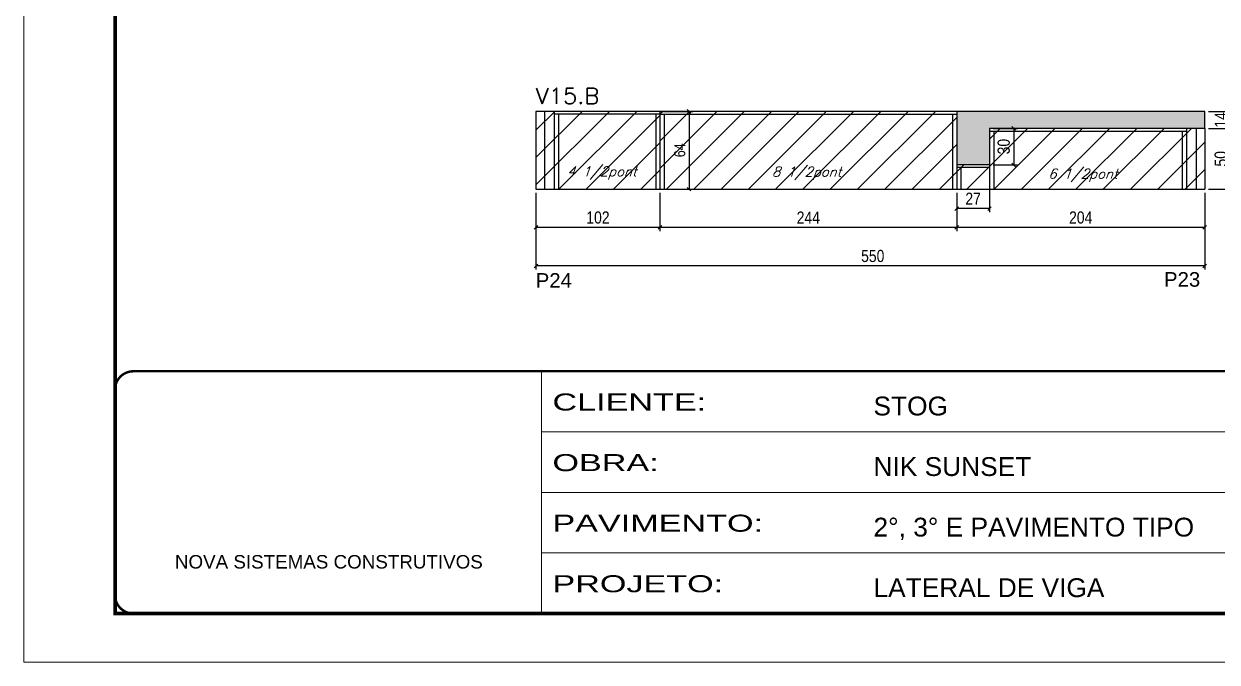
# Model space of a CAD drawing. Extents: x -10448 to -1189, y -11772 to 17235.
# Drawn here: x -10448 to -9467, y 3160 to 3685 of the extents above; entities that cross this region are included whole.
import ezdxf

# ---------------------------------------------------------------- set-up
doc = ezdxf.new("R2010")
doc.units = 0
doc.linetypes.add('CONTINUO', pattern=[0])
doc.linetypes.add('DASHED', pattern=[0.75, 0.5, -0.25])
for name, color, linetype in [('5', 5, 'Continuous'), ('COTA', 241, 'Continuous'), ('Painéis', 200, 'Continuous'), ('Reaproveitamento', 251, 'Continuous'), ('SARR_2.2x7', 40, 'Continuous'), ('SARR_3.5x7', 81, 'Continuous'), ('texto', 7, 'Continuous')]:
    doc.layers.add(name, color=color, linetype=linetype)
for name, color, linetype, lineweight in [('Folhas', 255, 'Continuous', 9), ('SARRAFO DE PRESSAO', 251, 'DASHED', 9), ('Texto Seção', 7, 'Continuous', 15)]:
    doc.layers.add(name, color=color, linetype=linetype, lineweight=lineweight)
doc.styles.add('ARIAL', font='arial.ttf')
doc.styles.add('COTA TECNICA', font='techl___.ttf', dxfattribs={"height": 10})
doc.styles.add('COTA TECNICA-50', font='techl___.ttf', dxfattribs={"height": 9})
doc.styles.add('REGUA-120', font='ROMANS.shx', dxfattribs={"height": 15})
doc.styles.add('Romans', font='romans.shx')
doc.styles.get("Standard").update_dxf_attribs({"font": 'arial.ttf'})
doc.styles.add('Tecnologia', font='')
doc.styles.get('Tecnologia').set_extended_font_data('Forgotten Futurist')
doc.dimstyles.new('COTA PAINEL-50', dxfattribs={"dimtxt": 9, "dimasz": 3, "dimexe": 3, "dimexo": 3, "dimgap": 3, "dimtad": 1, "dimdec": 1, "dimzin": 12, "dimdsep": 46, "dimtxsty": 'COTA TECNICA-50', "dimblk1": 'OBLIQUE', "dimblk2": 'OBLIQUE', "dimsah": 1, "dimcen": 0.9, "dimclrd": 4, "dimclre": 4, "dimclrt": 240, "dimadec": 1, "dimazin": 3, "dimtfac": 1, "dimtdec": 1, "dimtmove": 0, "dimatfit": 3, "dimfxl": 1, "dimtolj": 1, "dimtzin": 12, "dimarcsym": 0})
doc.dimstyles.new('PAINEL', dxfattribs={"dimtxt": 10, "dimasz": 3, "dimexe": 3, "dimexo": 3, "dimgap": 3, "dimtad": 1, "dimdec": 1, "dimzin": 12, "dimdsep": 46, "dimtxsty": 'COTA TECNICA', "dimblk1": 'OBLIQUE', "dimblk2": 'OBLIQUE', "dimsah": 1, "dimcen": 0.9, "dimclrd": 4, "dimclre": 4, "dimclrt": 240, "dimadec": 1, "dimazin": 3, "dimtfac": 1, "dimtdec": 1, "dimtmove": 0, "dimatfit": 3, "dimfxl": 1, "dimtolj": 1, "dimtzin": 12, "dimarcsym": 0})
pattern_1 = [(45, (-141063.783, -25287.428), (-11.2253202, 11.2253202), [])]

# ---------------------------------------------------------------- blocks, each defined once
blk = doc.blocks.new('9999999999')
at = {"color": 30, "linetype": 'CONTINUO'}
for p, q in [((98564.56, 34230.21), (98564.56, 34429.45)), ((98564.56, 34379.64), (99583.98, 34379.64)), ((98564.56, 34329.83), (99487.98, 34329.83)), ((98564.56, 34280.02), (99487.98, 34280.02))]:
    blk.add_line(p, q, dxfattribs=at)
at = {"color": 30, "linetype": 'CONTINUO', "const_width": 2}
blk.add_lwpolyline([(99583.98, 34230.21), (99583.98, 34414.45, 0.414214), (99568.98, 34429.45), (98228.98, 34429.45, 0.414214), (98213.98, 34414.45), (98213.98, 34245.21, 0.414214), (98228.98, 34230.21), (99583.98, 34230.21)], format="xyb", dxfattribs=at)
at = {"layer": 'Folhas'}
blk.add_lwpolyline([(98138.98, 34190.21), (99623.98, 34190.21), (99623.98, 35240.21), (98138.98, 35240.21)], close=True, dxfattribs=at)
at = {"layer": 'Folhas', "color": 30, "const_width": 3}
blk.add_lwpolyline([(98213.98, 34230.21), (99583.98, 34230.21), (99583.98, 35200.21), (98213.98, 35200.21)], close=True, dxfattribs=at)
at = {"color": 7, "linetype": 'Continuous', "ltscale": 5, "style": 'ARIAL'}
for s, height, p in [('STOG', 15.483, (98837.68, 34393.13)), ('NIK SUNSET', 15.483, (98837.68, 34343.32)), ('2°, 3° E PAVIMENTO TIPO', 15.4829, (98837.68, 34293.51)), ('NOVA SISTEMAS CONSTRUTIVOS', 11.0592, (98263.19, 34267.21)), ('LATERAL DE VIGA', 15.4829, (98837.68, 34243.7))]:
    blk.add_text(s, height=height, dxfattribs=at).set_placement(p)
at = {"layer": 'Folhas', "color": 7, "style": 'Tecnologia', "width": 1.5}
for s, p in [('CLIENTE:', (98573.65, 34397.17)), ('OBRA:', (98573.65, 34347.31)), ('PAVIMENTO:', (98573.65, 34297.5)), ('PROJETO:', (98573.65, 34247.69))]:
    blk.add_text(s, height=14, dxfattribs=at).set_placement(p)
blk = doc.blocks.new('_Oblique')
at = {"color": 0, "linetype": 'ByBlock', "lineweight": -2}
blk.add_line((-0.5, -0.5), (0.5, 0.5), dxfattribs=at)
blk = doc.blocks.new('*D1823')
at = {"layer": 'COTA', "color": 4, "linetype": 'ByBlock', "lineweight": -2, "transparency": 16777216}
for p, q in [((-9681.18, 3545.93), (-9681.18, 3514.47)), ((-9477.18, 3545.93), (-9477.18, 3514.47)), ((-9477.18, 3517.47), (-9681.18, 3517.47))]:
    blk.add_line(p, q, dxfattribs=at)
at = {"layer": 'Defpoints', "color": 0, "linetype": 'ByBlock', "transparency": 16777216}
for p in [(-9681.18, 3548.93), (-9477.18, 3548.93), (-9681.18, 3517.47)]:
    blk.add_point(p, dxfattribs=at)
at = {"layer": 'COTA', "color": 4, "linetype": 'ByBlock', "lineweight": -2, "transparency": 16777216, "xscale": 3, "yscale": 3, "zscale": 3, "rotation": 180}
blk.add_blockref('_Oblique', (-9681.18, 3517.47), dxfattribs=at)
at = {"layer": 'COTA', "color": 4, "linetype": 'ByBlock', "lineweight": -2, "transparency": 16777216, "xscale": 3, "yscale": 3, "zscale": 3}
blk.add_blockref('_Oblique', (-9477.18, 3517.47), dxfattribs=at)
at = {"layer": 'COTA', "color": 240, "linetype": 'ByBlock', "transparency": 16777216, "insert": (-9579.18, 3525.57), "char_height": 10, "attachment_point": 5, "style": 'COTA TECNICA'}
blk.add_mtext('\\A1;204', dxfattribs=at)
blk = doc.blocks.new('*D742')
at = {"layer": 'COTA', "color": 4, "linetype": 'ByBlock', "lineweight": -2, "transparency": 16777216}
for p, q in [((-10027.18, 3545.93), (-10027.18, 3482.85)), ((-9477.18, 3545.93), (-9477.18, 3482.85)), ((-9477.18, 3485.85), (-10027.18, 3485.85))]:
    blk.add_line(p, q, dxfattribs=at)
at = {"layer": 'Defpoints', "color": 0, "linetype": 'ByBlock', "transparency": 16777216}
for p in [(-10027.18, 3548.93), (-9477.18, 3548.93), (-10027.18, 3485.85)]:
    blk.add_point(p, dxfattribs=at)
at = {"layer": 'COTA', "color": 4, "linetype": 'ByBlock', "lineweight": -2, "transparency": 16777216, "xscale": 3, "yscale": 3, "zscale": 3, "rotation": 180}
blk.add_blockref('_Oblique', (-10027.18, 3485.85), dxfattribs=at)
at = {"layer": 'COTA', "color": 4, "linetype": 'ByBlock', "lineweight": -2, "transparency": 16777216, "xscale": 3, "yscale": 3, "zscale": 3}
blk.add_blockref('_Oblique', (-9477.18, 3485.85), dxfattribs=at)
at = {"layer": 'COTA', "color": 240, "linetype": 'ByBlock', "transparency": 16777216, "insert": (-9750.18, 3493.95), "char_height": 10, "attachment_point": 5, "style": 'COTA TECNICA'}
blk.add_mtext('\\A1;550', dxfattribs=at)
blk = doc.blocks.new('*D1824')
at = {"layer": 'COTA', "color": 4, "linetype": 'ByBlock', "lineweight": -2, "transparency": 16777216}
for p, q in [((-9925.18, 3545.93), (-9925.18, 3514.47)), ((-9681.18, 3545.93), (-9681.18, 3514.47)), ((-9681.18, 3517.47), (-9925.18, 3517.47))]:
    blk.add_line(p, q, dxfattribs=at)
at = {"layer": 'Defpoints', "color": 0, "linetype": 'ByBlock', "transparency": 16777216}
for p in [(-9925.18, 3548.93), (-9681.18, 3548.93), (-9925.18, 3517.47)]:
    blk.add_point(p, dxfattribs=at)
at = {"layer": 'COTA', "color": 4, "linetype": 'ByBlock', "lineweight": -2, "transparency": 16777216, "xscale": 3, "yscale": 3, "zscale": 3, "rotation": 180}
blk.add_blockref('_Oblique', (-9925.18, 3517.47), dxfattribs=at)
at = {"layer": 'COTA', "color": 4, "linetype": 'ByBlock', "lineweight": -2, "transparency": 16777216, "xscale": 3, "yscale": 3, "zscale": 3}
blk.add_blockref('_Oblique', (-9681.18, 3517.47), dxfattribs=at)
at = {"layer": 'COTA', "color": 240, "linetype": 'ByBlock', "transparency": 16777216, "insert": (-9803.18, 3525.54), "char_height": 10, "attachment_point": 5, "style": 'COTA TECNICA'}
blk.add_mtext('\\A1;244', dxfattribs=at)
blk = doc.blocks.new('*D1825')
at = {"layer": 'COTA', "color": 4, "linetype": 'ByBlock', "lineweight": -2, "transparency": 16777216}
for p, q in [((-10027.18, 3545.93), (-10027.18, 3514.47)), ((-9925.18, 3545.93), (-9925.18, 3514.47)), ((-9925.18, 3517.47), (-10027.18, 3517.47))]:
    blk.add_line(p, q, dxfattribs=at)
at = {"layer": 'Defpoints', "color": 0, "linetype": 'ByBlock', "transparency": 16777216}
for p in [(-10027.18, 3548.93), (-9925.18, 3548.93), (-10027.18, 3517.47)]:
    blk.add_point(p, dxfattribs=at)
at = {"layer": 'COTA', "color": 4, "linetype": 'ByBlock', "lineweight": -2, "transparency": 16777216, "xscale": 3, "yscale": 3, "zscale": 3, "rotation": 180}
blk.add_blockref('_Oblique', (-10027.18, 3517.47), dxfattribs=at)
at = {"layer": 'COTA', "color": 4, "linetype": 'ByBlock', "lineweight": -2, "transparency": 16777216, "xscale": 3, "yscale": 3, "zscale": 3}
blk.add_blockref('_Oblique', (-9925.18, 3517.47), dxfattribs=at)
at = {"layer": 'COTA', "color": 240, "linetype": 'ByBlock', "transparency": 16777216, "insert": (-9976.18, 3525.57), "char_height": 10, "attachment_point": 5, "style": 'COTA TECNICA'}
blk.add_mtext('\\A1;102', dxfattribs=at)
blk = doc.blocks.new('*D1826')
at = {"layer": 'COTA', "color": 4, "linetype": 'ByBlock', "lineweight": -2, "transparency": 16777216}
for p, q in [((-9474.18, 3598.93), (-9452.89, 3598.93)), ((-9455.89, 3548.93), (-9455.89, 3598.93)), ((-9474.18, 3548.93), (-9452.89, 3548.93))]:
    blk.add_line(p, q, dxfattribs=at)
at = {"layer": 'Defpoints', "color": 0, "linetype": 'ByBlock', "transparency": 16777216}
for p in [(-9477.18, 3598.93), (-9455.89, 3598.93), (-9477.18, 3548.93)]:
    blk.add_point(p, dxfattribs=at)
at = {"layer": 'COTA', "color": 4, "linetype": 'ByBlock', "lineweight": -2, "transparency": 16777216, "xscale": 3, "yscale": 3, "zscale": 3}
for p, rotation in [((-9455.89, 3598.93), 90), ((-9455.89, 3548.93), 270)]:
    blk.add_blockref('_Oblique', p, dxfattribs=dict(at, rotation=rotation))
at = {"layer": 'COTA', "color": 240, "linetype": 'ByBlock', "transparency": 16777216, "insert": (-9464, 3573.93), "char_height": 10, "attachment_point": 5, "rotation": 90, "style": 'COTA TECNICA'}
blk.add_mtext('\\A1;50', dxfattribs=at)
blk = doc.blocks.new('*D1827')
at = {"layer": 'COTA', "color": 4, "linetype": 'ByBlock', "lineweight": -2, "transparency": 16777216}
for p, q in [((-9474.18, 3612.93), (-9452.89, 3612.93)), ((-9455.89, 3612.93), (-9455.89, 3598.93)), ((-9474.18, 3598.93), (-9452.89, 3598.93))]:
    blk.add_line(p, q, dxfattribs=at)
at = {"layer": 'Defpoints', "color": 0, "linetype": 'ByBlock', "transparency": 16777216}
for p in [(-9477.18, 3612.93), (-9477.18, 3598.93), (-9455.89, 3598.93)]:
    blk.add_point(p, dxfattribs=at)
at = {"layer": 'COTA', "color": 4, "linetype": 'ByBlock', "lineweight": -2, "transparency": 16777216, "xscale": 3, "yscale": 3, "zscale": 3}
for p, rotation in [((-9455.89, 3612.93), 90), ((-9455.89, 3598.93), 270)]:
    blk.add_blockref('_Oblique', p, dxfattribs=dict(at, rotation=rotation))
at = {"layer": 'COTA', "color": 240, "linetype": 'ByBlock', "transparency": 16777216, "insert": (-9463.96, 3605.93), "char_height": 10, "attachment_point": 5, "rotation": 90, "style": 'COTA TECNICA'}
blk.add_mtext('\\A1;14', dxfattribs=at)
blk = doc.blocks.new('*D1828')
at = {"layer": 'COTA', "color": 4, "linetype": 'ByBlock', "lineweight": -2, "transparency": 16777216}
for p, q in [((-9474.18, 3612.93), (-9429.66, 3612.93)), ((-9432.66, 3612.93), (-9432.66, 3548.93)), ((-9474.18, 3548.93), (-9429.66, 3548.93))]:
    blk.add_line(p, q, dxfattribs=at)
at = {"layer": 'Defpoints', "color": 0, "linetype": 'ByBlock', "transparency": 16777216}
for p in [(-9477.18, 3612.93), (-9477.18, 3548.93), (-9432.66, 3548.93)]:
    blk.add_point(p, dxfattribs=at)
at = {"layer": 'COTA', "color": 4, "linetype": 'ByBlock', "lineweight": -2, "transparency": 16777216, "xscale": 3, "yscale": 3, "zscale": 3}
for p, rotation in [((-9432.66, 3612.93), 90), ((-9432.66, 3548.93), 270)]:
    blk.add_blockref('_Oblique', p, dxfattribs=dict(at, rotation=rotation))
at = {"layer": 'COTA', "color": 240, "linetype": 'ByBlock', "transparency": 16777216, "insert": (-9440.76, 3580.93), "char_height": 10, "attachment_point": 5, "rotation": 90, "style": 'COTA TECNICA'}
blk.add_mtext('\\A1;64', dxfattribs=at)
blk = doc.blocks.new('*D1829')
at = {"layer": 'COTA', "color": 4, "linetype": 'ByBlock', "lineweight": -2, "transparency": 16777216}
for p, q in [((-9651.18, 3598.93), (-9631.25, 3598.93)), ((-9634.25, 3598.93), (-9634.25, 3568.93)), ((-9651.18, 3568.93), (-9631.25, 3568.93))]:
    blk.add_line(p, q, dxfattribs=at)
at = {"layer": 'Defpoints', "color": 0, "linetype": 'ByBlock', "transparency": 16777216}
for p in [(-9654.18, 3598.93), (-9654.18, 3568.93), (-9634.25, 3568.93)]:
    blk.add_point(p, dxfattribs=at)
at = {"layer": 'COTA', "color": 4, "linetype": 'ByBlock', "lineweight": -2, "transparency": 16777216, "xscale": 3, "yscale": 3, "zscale": 3}
for p, rotation in [((-9634.25, 3598.93), 90), ((-9634.25, 3568.93), 270)]:
    blk.add_blockref('_Oblique', p, dxfattribs=dict(at, rotation=rotation))
at = {"layer": 'COTA', "color": 240, "linetype": 'ByBlock', "transparency": 16777216, "insert": (-9642.47, 3583.93), "char_height": 10, "attachment_point": 5, "rotation": 90, "style": 'COTA TECNICA'}
blk.add_mtext('\\A1;30', dxfattribs=at)
blk = doc.blocks.new('*D743')
at = {"layer": 'COTA', "color": 4, "linetype": 'ByBlock', "lineweight": -2, "transparency": 16777216}
for p, q in [((-9654.18, 3565.93), (-9654.18, 3529.99)), ((-9681.18, 3545.93), (-9681.18, 3529.99)), ((-9654.18, 3532.99), (-9681.18, 3532.99))]:
    blk.add_line(p, q, dxfattribs=at)
at = {"layer": 'Defpoints', "color": 0, "linetype": 'ByBlock', "transparency": 16777216}
for p in [(-9654.18, 3568.93), (-9681.18, 3548.93), (-9681.18, 3532.99)]:
    blk.add_point(p, dxfattribs=at)
at = {"layer": 'COTA', "color": 4, "linetype": 'ByBlock', "lineweight": -2, "transparency": 16777216, "xscale": 3, "yscale": 3, "zscale": 3, "rotation": 180}
blk.add_blockref('_Oblique', (-9681.18, 3532.99), dxfattribs=at)
at = {"layer": 'COTA', "color": 4, "linetype": 'ByBlock', "lineweight": -2, "transparency": 16777216, "xscale": 3, "yscale": 3, "zscale": 3}
blk.add_blockref('_Oblique', (-9654.18, 3532.99), dxfattribs=at)
at = {"layer": 'COTA', "color": 240, "linetype": 'ByBlock', "transparency": 16777216, "insert": (-9667.68, 3541.06), "char_height": 10, "attachment_point": 5, "style": 'COTA TECNICA'}
blk.add_mtext('\\A1;27', dxfattribs=at)
blk = doc.blocks.new('*D1831')
at = {"layer": 'COTA', "color": 4, "linetype": 'ByBlock', "lineweight": -2, "transparency": 16777216}
for p, q in [((-9922.18, 3612.93), (-9898.28, 3612.93)), ((-9901.28, 3612.93), (-9901.28, 3548.93)), ((-9922.18, 3548.93), (-9898.28, 3548.93))]:
    blk.add_line(p, q, dxfattribs=at)
at = {"layer": 'Defpoints', "color": 0, "linetype": 'ByBlock', "transparency": 16777216}
for p in [(-9925.18, 3612.93), (-9925.18, 3548.93), (-9901.28, 3548.93)]:
    blk.add_point(p, dxfattribs=at)
at = {"layer": 'COTA', "color": 4, "linetype": 'ByBlock', "lineweight": -2, "transparency": 16777216, "xscale": 3, "yscale": 3, "zscale": 3}
for p, rotation in [((-9901.28, 3612.93), 90), ((-9901.28, 3548.93), 270)]:
    blk.add_blockref('_Oblique', p, dxfattribs=dict(at, rotation=rotation))
at = {"layer": 'COTA', "color": 240, "linetype": 'ByBlock', "transparency": 16777216, "insert": (-9908.87, 3580.93), "char_height": 9, "attachment_point": 5, "rotation": 90, "style": 'COTA TECNICA-50'}
blk.add_mtext('\\A1;64', dxfattribs=at)

msp = doc.modelspace()

# ---------------------------------------------------------------- hatches: boundary and pattern name
at = {"layer": 'COTA', "linetype": 'ByBlock'}
h = msp.add_hatch(dxfattribs=at)
h.set_pattern_fill('AR-CONC', color=256, scale=0.03)
h.set_pattern_definition([(50, (-141241.9606, -28019.0507), (5.46554007, -0.47817257), [0.5715, -6.2865]), (355, (-141241.9606, -28019.0507), (-1.05730264, 5.73170536), [0.4572, -5.02921753]), (100.4514447, (-141241.505, -28019.0905), (4.40823741, 5.25353256), [0.48570026, -5.34270734]), (46.1842, (-141241.9606, -28017.527), (8.13237123, -1.26126984), [0.85725, -9.42975]), (96.6355576, (-141241.283, -28017.632), (7.122124, 7.42278374), [0.7285507, -8.01406824]), (351.184151, (-141241.9606, -28017.527), (7.122124, 7.42278374), [0.685799, -7.54379196]), (21, (-141241.1986, -28017.9077), (4.54843174, -3.06795595), [0.5715, -6.2865]), (326, (-141241.1986, -28017.9077), (1.85406085, 5.52563898), [0.4572, -5.0292]), (71.451445, (-141240.8195, -28018.1634), (6.40249258, 2.45768307), [0.48570026, -5.34269813]), (37.5, (-141241.9606, -28019.0507), (0.092658098, 2.536651166), [0, -4.96824, 0, -5.1054, 0, -5.04825]), (7.5, (-141241.9606, -28019.0507), (2.004589875, 3.005417245), [0, -2.91084, 0, -4.85394, 0, -1.92405]), (327.5, (-141243.6598, -28019.0507), (4.067717855, -0.17186232), [0, -1.905, 0, -5.9436, 0, -7.8867]), (317.5, (-141244.422, -28019.0507), (4.44387544, 0.76279473), [0, -2.4765, 0, -3.94716, 0, -5.6007])])
h.paths.add_polyline_path([(-9654.18, 3598.93), (-9477.18, 3598.93), (-9477.18, 3612.93), (-9681.18, 3612.93), (-9681.18, 3568.93), (-9654.18, 3568.93)])
at = {"layer": 'Reaproveitamento', "linetype": 'ByBlock'}
h = msp.add_hatch(dxfattribs=at)
h.set_pattern_fill('ANSI31', color=256, scale=5)
h.set_pattern_definition([(45, (-139469.283, -18395.978), (-11.2253202, 11.2253202), [])])
h.paths.add_polyline_path([(-10027.18, 3548.93), (-9925.18, 3548.93), (-9925.18, 3612.93), (-10027.18, 3612.93)])
h = msp.add_hatch(dxfattribs=at)
h.set_pattern_fill('ANSI31', color=256, scale=5)
h.set_pattern_definition(pattern_1)
h.paths.add_polyline_path([(-9681.18, 3548.93), (-9681.18, 3612.93), (-9925.18, 3612.93), (-9925.18, 3548.93)])
h = msp.add_hatch(dxfattribs=at)
h.set_pattern_fill('ANSI31', color=256, scale=5)
h.set_pattern_definition(pattern_1)
h.paths.add_polyline_path([(-9654.18, 3598.93), (-9654.18, 3568.93), (-9681.18, 3568.93), (-9681.18, 3548.93), (-9477.18, 3548.93), (-9477.18, 3598.93)])

# ---------------------------------------------------------------- linework, layer by layer
at = {"layer": 'COTA', "linetype": 'ByBlock'}
for p, q in [((-9477.18, 3612.93), (-9681.18, 3612.93)), ((-9477.18, 3598.93), (-9477.18, 3612.93))]:
    msp.add_line(p, q, dxfattribs=at)
at = {"layer": 'Painéis'}
for p, q in [((-9681.18, 3612.93), (-10027.18, 3612.93)), ((-10027.18, 3612.93), (-10027.18, 3548.93)), ((-9925.18, 3612.93), (-9925.18, 3548.93)), ((-9681.18, 3612.93), (-9681.18, 3548.93)), ((-9477.18, 3598.93), (-9654.18, 3598.93)), ((-9654.18, 3598.93), (-9654.18, 3568.93)), ((-9477.18, 3598.93), (-9477.18, 3548.93)), ((-9654.18, 3568.93), (-9681.18, 3568.93)), ((-10027.18, 3548.93), (-9681.18, 3548.93)), ((-9681.18, 3548.93), (-9477.18, 3548.93))]:
    msp.add_line(p, q, dxfattribs=at)
at = {"layer": 'SARR_2.2x7', "linetype": 'Continuous'}
for p, q in [((-10020.18, 3612.93), (-10020.18, 3548.93)), ((-9925.18, 3610.73), (-10012.18, 3610.73)), ((-9925.18, 3610.73), (-9681.18, 3610.73)), ((-9654.18, 3596.73), (-9492.18, 3596.73)), ((-9484.18, 3598.93), (-9484.18, 3548.93)), ((-9654.18, 3566.73), (-9681.18, 3566.73))]:
    msp.add_line(p, q, dxfattribs=at)
at = {"layer": 'SARR_3.5x7'}
for p, q in [((-10012.18, 3612.93), (-10012.18, 3548.93)), ((-9681.18, 3612.93), (-9681.18, 3548.93)), ((-10008.68, 3610.73), (-10008.68, 3548.93)), ((-9928.68, 3610.73), (-9928.68, 3548.93)), ((-9921.68, 3610.73), (-9921.68, 3548.93)), ((-9684.68, 3610.73), (-9684.68, 3548.93)), ((-9654.18, 3598.93), (-9654.18, 3548.93)), ((-9650.68, 3596.73), (-9650.68, 3548.93)), ((-9495.68, 3596.73), (-9495.68, 3548.93)), ((-9492.18, 3598.93), (-9492.18, 3548.93)), ((-9677.68, 3566.73), (-9677.68, 3548.93))]:
    msp.add_line(p, q, dxfattribs=at)

# ---------------------------------------------------------------- block references
at = {"layer": 'SARRAFO DE PRESSAO', "color": 6, "linetype": 'ByBlock'}
msp.add_blockref('9999999999', (-108587.26, -31030.3), dxfattribs=at)

# ---------------------------------------------------------------- texts
at = {"layer": '5', "linetype": 'Continuous'}
for s, p in [('P24', (-10027.38, 3467.87)), ('P23', (-9510.71, 3468.7))]:
    msp.add_text(s, height=12, rotation=359.99996, dxfattribs=at).set_placement(p)
at = {"layer": 'texto', "color": 2, "char_height": 8, "attachment_point": 5, "style": 'Romans'}
for s, insert in [('{\\Q19;\\C256;4 1/2pont}', (-9972.86, 3562.24)), ('{\\Q19;\\C256;8 1/2pont}', (-9804.49, 3561.95)), ('{\\Q19;\\C256;6 1/2pont}', (-9577.31, 3560.31))]:
    msp.add_mtext(s, dxfattribs=dict(at, insert=insert))
at = {"layer": 'Texto Seção', "style": 'REGUA-120', "width": 1.05}
msp.add_text('V15.B', height=13, dxfattribs=at).set_placement((-10027.18, 3619.12))

# ---------------------------------------------------------------- dimensions: what is measured, and where the dimension line sits
at = {"layer": 'COTA', "linetype": 'ByBlock'}
for base, p1, p2, angle, dimstyle, picture, middle in [((-9901.28, 3548.93), (-9925.18, 3612.93), (-9925.18, 3548.93), 90, 'COTA PAINEL-50', '*D1831', (-9908.87, 3580.93)), ((-9432.66, 3548.93), (-9477.18, 3612.93), (-9477.18, 3548.93), 90, 'PAINEL', '*D1828', (-9440.76, 3580.93)), ((-9634.25, 3568.93), (-9654.18, 3598.93), (-9654.18, 3568.93), 90, 'PAINEL', '*D1829', (-9642.47, 3583.93)), ((-9455.89, 3598.93), (-9477.18, 3548.93), (-9477.18, 3598.93), 90, 'PAINEL', '*D1826', (-9464, 3573.93)), ((-9681.18, 3532.99), (-9654.18, 3568.93), (-9681.18, 3548.93), 180, 'PAINEL', '*D743', (-9667.68, 3541.06)), ((-9925.18, 3517.47), (-9681.18, 3548.93), (-9925.18, 3548.93), 180, 'PAINEL', '*D1824', (-9803.18, 3525.54))]:
    dim = msp.add_linear_dim(base=base, p1=p1, p2=p2, angle=angle, dimstyle=dimstyle, dxfattribs=at)
    dim.commit()
    dim.dimension.update_dxf_attribs({"geometry": picture, "text_midpoint": middle})
for base, p1, p2, angle, picture, middle in [((-9455.89, 3598.93), (-9477.18, 3612.93), (-9477.18, 3598.93), 90, '*D1827', (-9455.89, 3605.93)), ((-10027.18, 3485.85), (-9477.18, 3548.93), (-10027.18, 3548.93), 180, '*D742', (-9750.18, 3485.85))]:
    dim = msp.add_linear_dim(base=base, p1=p1, p2=p2, angle=angle, dimstyle='PAINEL', dxfattribs=at)
    dim.commit()
    dim.dimension.update_dxf_attribs({"geometry": picture, "text_midpoint": middle, "dimtype": 160})
for base, p1, p2, picture, middle in [((-10027.18, 3517.47), (-9925.18, 3548.93), (-10027.18, 3548.93), '*D1825', (-9976.18, 3525.57)), ((-9681.18, 3517.47), (-9477.18, 3548.93), (-9681.18, 3548.93), '*D1823', (-9579.18, 3525.57))]:
    dim = msp.add_linear_dim(base=base, p1=p1, p2=p2, angle=180, dimstyle='PAINEL', override={"dimtmove": 1}, dxfattribs=at)
    dim.commit()
    dim.dimension.update_dxf_attribs({"geometry": picture, "text_midpoint": middle})

doc.saveas('drawing.dxf')
